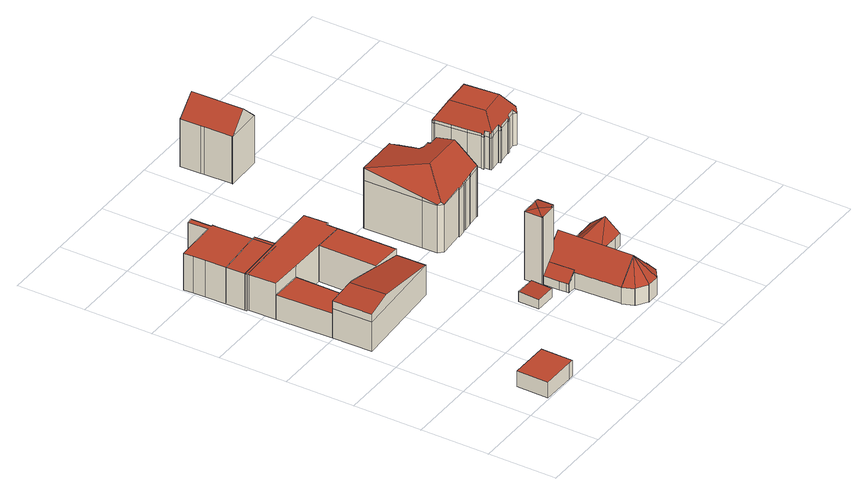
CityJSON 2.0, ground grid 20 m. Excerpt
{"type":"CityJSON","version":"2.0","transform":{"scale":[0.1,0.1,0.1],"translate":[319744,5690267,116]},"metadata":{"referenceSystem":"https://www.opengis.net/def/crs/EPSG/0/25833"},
"CityObjects":{
"building1":{"type":"Building","attributes":{"Dachtyp_tdc":"tdcPolyFlatRoof","Gemeindeschluessel":14713000,"Dachneigung":0,"QualitaetDacherkennung":82,"Geometrietyp2DReferenz":"3000","function":"31001_9998","roofType":"1000","measuredHeight":4.82},"geometry":[{"type":"MultiSurface","lod":"2","boundaries":[[[0,1,2,3]],[[1,4,5,2]],[[4,6,7,5]],[[6,8,9,7]],[[8,0,3,9]],[[8,6,4,1,0]],[[3,2,5,7,9]]],"semantics":{"surfaces":[{"type":"WallSurface"},{"type":"RoofSurface"},{"type":"GroundSurface"}],"values":[0,0,0,0,0,1,2]}}]},
"building2":{"type":"Building","attributes":{"Dachtyp_tdc":"tdcPolyFlatRoof","Gemeindeschluessel":14713000,"Dachneigung":0,"QualitaetDacherkennung":79,"Geometrietyp2DReferenz":"3000","function":"31001_9998","roofType":"1000","measuredHeight":7.38},"geometry":[{"type":"MultiSurface","lod":"2","boundaries":[[[10,11,12,13]],[[11,14,15,12]],[[14,16,17,15]],[[16,10,13,17]],[[16,14,11,10]],[[13,12,15,17]]],"semantics":{"surfaces":[{"type":"WallSurface"},{"type":"RoofSurface"},{"type":"GroundSurface"}],"values":[0,0,0,0,1,2]}}]},
"building3":{"type":"Building","attributes":{"name":"Käthe-Kollwitz-Schule","Gemeindeschluessel":14713000,"Dachneigung":90,"Dachorientierung":0,"MittlereTraufHoehe":127.65,"QualitaetDacherkennung":52,"ObjektHoehe":11.16,"BodenHoehe":116.49,"Geometrietyp2DReferenz":"3000","AbsoluteHoehe":127.65,"Dachflaeche":276.99,"function":"31001_3021","roofType":"1000","measuredHeight":11.16,"storeysAboveGround":4},"geometry":[{"type":"MultiSurface","lod":"2","boundaries":[[[18,19,20,21]],[[19,22,23,20]],[[22,24,25,23]],[[24,26,27,25]],[[26,28,29,27]],[[28,30,31,29]],[[30,32,33,31]],[[32,34,35,33]],[[34,36,37,35]],[[36,38,39,37]],[[38,40,41,39]],[[40,42,43,41]],[[42,44,45,43]],[[44,46,47,45]],[[46,48,49,47]],[[48,50,51,49]],[[50,18,21,51]],[[50,48,46,44,42,40,38,36,34,32,30,28,26,24,22,19,18]],[[21,20,23,25,27,29,31,33,35,37,39,41,43,45,47,49,51]]],"semantics":{"surfaces":[{"type":"WallSurface"},{"type":"RoofSurface"},{"type":"GroundSurface"}],"values":[0,0,0,0,0,0,0,0,0,0,0,0,0,0,0,0,0,1,2]}}]},
"building4":{"type":"Building","attributes":{"Gemeindeschluessel":14713000,"Geometrietyp2DReferenz":"3000","function":"31001_9998","roofType":"9999"},"children":["building4-1","building4-2","building4-3","building4-4","building4-5"]},
"building4-1":{"type":"BuildingPart","attributes":{"Dachtyp_tdc":"tdcPolyFlatRoof","Dachneigung":0,"QualitaetDacherkennung":32,"Geometrietyp2DReferenz":"3000","roofType":"1000","measuredHeight":10.93},"parents":["building4"],"geometry":[{"type":"MultiSurface","lod":"2","boundaries":[[[52,44,53,54,55]],[[56,57,58,59,60]],[[57,61,62,58]],[[61,57,56,63,44,52]],[[55,54,64,59,58,62]],[[65,53,44,63]],[[65,64,54,53]],[[60,65,63,56]],[[60,59,64,65]],[[55,62,61,52]]],"semantics":{"surfaces":[{"type":"WallSurface"},{"type":"RoofSurface"},{"type":"GroundSurface"},{"type":"ClosureSurface"}],"values":[0,0,0,1,2,0,3,0,3,3]}}]},
"building4-2":{"type":"BuildingPart","attributes":{"Dachtyp_tdc":"tdcPolyFlatRoof","Dachneigung":0,"QualitaetDacherkennung":82,"Geometrietyp2DReferenz":"3000","roofType":"1000","measuredHeight":11.06},"parents":["building4"],"geometry":[{"type":"MultiSurface","lod":"2","boundaries":[[[66,67,68,69,70]],[[71,72,73,74,75,76]],[[72,71,66,70]],[[69,68,74,73]],[[76,67,66,71]],[[75,74,68,67]],[[75,67,76]],[[70,69,73,72]]],"semantics":{"surfaces":[{"type":"WallSurface"},{"type":"RoofSurface"},{"type":"GroundSurface"},{"type":"ClosureSurface"}],"values":[0,0,1,2,0,3,3,3]}}]},
"building4-3":{"type":"BuildingPart","attributes":{"Dachtyp_tdc":"tdcPolyFlatRoof","Dachneigung":0,"QualitaetDacherkennung":61,"Geometrietyp2DReferenz":"3000","roofType":"1000","measuredHeight":11},"parents":["building4"],"geometry":[{"type":"MultiSurface","lod":"2","boundaries":[[[72,77,78,73]],[[77,79,80,78]],[[79,81,82,80]],[[81,83,52,55,82]],[[84,85,86,62,61]],[[85,87,88,86]],[[87,89,90,88]],[[89,70,69,90]],[[70,89,87,85,84,83,81,79,77,72]],[[73,78,80,82,55,62,86,88,90,69]],[[61,52,83,84]],[[61,62,55,52]],[[73,69,70,72]]],"semantics":{"surfaces":[{"type":"WallSurface"},{"type":"RoofSurface"},{"type":"GroundSurface"},{"type":"ClosureSurface"}],"values":[0,0,0,0,0,0,0,0,1,2,0,3,3]}}]},
"building4-4":{"type":"BuildingPart","attributes":{"Dachtyp_tdc":"tdcGableRoof","Dachneigung":10.14,"QualitaetDacherkennung":30,"Geometrietyp2DReferenz":"3000","roofType":"3100","measuredHeight":12.89},"parents":["building4"],"geometry":[{"type":"MultiSurface","lod":"2","boundaries":[[[91,92,93,94]],[[92,75,74,93]],[[67,95,96,68]],[[67,76,97,98,99,95]],[[100,99,98,101]],[[102,100,101,91]],[[91,101,98,97,92]],[[95,99,100,102]],[[92,97,76,75]],[[96,103,94,93,74,68]],[[95,102,103,96]],[[102,91,94,103]],[[68,74,75,67]],[[75,76,67]]],"semantics":{"surfaces":[{"type":"WallSurface"},{"type":"RoofSurface"},{"type":"GroundSurface"},{"type":"ClosureSurface"}],"values":[0,0,0,1,1,0,0,0,0,2,0,0,3,3]}}]},
"building4-5":{"type":"BuildingPart","attributes":{"Dachtyp_tdc":"tdcPolyFlatRoof","Dachneigung":0,"QualitaetDacherkennung":55,"Geometrietyp2DReferenz":"3000","roofType":"1000","measuredHeight":7.63},"parents":["building4"],"geometry":[{"type":"MultiSurface","lod":"2","boundaries":[[[53,104,105,54]],[[104,106,107,105]],[[106,60,59,107]],[[60,106,104,53,65]],[[64,54,105,107,59]],[[54,64,65,53]],[[64,59,60,65]]],"semantics":{"surfaces":[{"type":"WallSurface"},{"type":"RoofSurface"},{"type":"GroundSurface"},{"type":"ClosureSurface"}],"values":[0,0,0,1,2,3,3]}}]},
"building5":{"type":"Building","attributes":{"Dachtyp_tdc":"tdcPolyFlatRoof","Gemeindeschluessel":14713000,"Dachneigung":2.73,"QualitaetDacherkennung":96,"Geometrietyp2DReferenz":"3000","function":"31001_9998","roofType":"2100","measuredHeight":3.05},"geometry":[{"type":"MultiSurface","lod":"2","boundaries":[[[108,109,110,111]],[[109,112,113,110]],[[112,114,115,113]],[[114,108,111,115]],[[114,112,109,108]],[[111,110,113,115]]],"semantics":{"surfaces":[{"type":"WallSurface"},{"type":"RoofSurface"},{"type":"GroundSurface"}],"values":[0,0,0,0,1,2]}}]},
"building6":{"type":"Building","attributes":{"name":"Käthe-Kollwitz-Schule","Gemeindeschluessel":14713000,"Dachneigung":90,"Dachorientierung":0,"MittlereTraufHoehe":119.68,"QualitaetDacherkennung":65,"ObjektHoehe":3.1,"BodenHoehe":116.58,"Geometrietyp2DReferenz":"3000","AbsoluteHoehe":119.68,"Dachflaeche":63.22,"function":"31001_3021","roofType":"1000","measuredHeight":3.1,"storeysAboveGround":1},"geometry":[{"type":"MultiSurface","lod":"2","boundaries":[[[116,117,118,119]],[[117,120,121,118]],[[120,122,123,121]],[[122,124,125,123]],[[124,126,127,125]],[[126,116,119,127]],[[126,124,122,120,117,116]],[[119,118,121,123,125,127]]],"semantics":{"surfaces":[{"type":"WallSurface"},{"type":"RoofSurface"},{"type":"GroundSurface"}],"values":[0,0,0,0,0,0,1,2]}}]},
"building7":{"type":"Building","attributes":{"name":"Trinitatiskirche","Gemeindeschluessel":14713000,"QualitaetDacherkennung":100,"Geometrietyp2DReferenz":"3000","function":"31001_3041","roofType":"9999"},"children":["building7-1","building7-2","building7-3","building7-4","building7-5"]},
"building7-1":{"type":"BuildingPart","attributes":{"Dachtyp_tdc":"tdcTentRoof","Dachneigung":45.79,"QualitaetDacherkennung":100,"Geometrietyp2DReferenz":"3000","roofType":"4000","measuredHeight":11.17},"parents":["building7"],"geometry":[{"type":"MultiSurface","lod":"2","boundaries":[[[128,129,130,131]],[[129,132,133,130]],[[132,134,135,133]],[[134,136,137,135]],[[136,138,139,137]],[[138,140,141,139]],[[140,142,143,141]],[[142,144,145,146,143]],[[147,128,131,148,149]],[[150,132,129]],[[150,136,134,132]],[[150,140,138,136]],[[150,151,144,142,140]],[[129,128,147,152,150]],[[131,130,133,135,137,139,141,143,146,153,154,155,148]],[[153,146,145,156]],[[145,144,151,156]],[[154,153,156,157]],[[156,151,150,157]],[[158,155,154,157]],[[157,150,152,158]],[[149,148,155,158]],[[158,152,147,149]]],"semantics":{"surfaces":[{"type":"WallSurface"},{"type":"RoofSurface"},{"type":"GroundSurface"},{"type":"ClosureSurface"}],"values":[0,0,0,0,0,0,0,0,0,1,1,1,1,1,2,0,3,0,3,0,3,0,3]}}]},
"building7-2":{"type":"BuildingPart","attributes":{"Dachtyp_tdc":"tdcGableRoof","Dachneigung":39.82,"QualitaetDacherkennung":100,"Geometrietyp2DReferenz":"3000","roofType":"3100","measuredHeight":7.51},"parents":["building7"],"geometry":[{"type":"MultiSurface","lod":"2","boundaries":[[[159,160,161,162]],[[160,163,164,161]],[[165,166,167,168]],[[166,169,170,167]],[[169,171,172,170]],[[171,173,174,172]],[[173,175,176,174]],[[175,159,162,176]],[[177,159,175,178]],[[163,179,180]],[[179,181,177,178,182,183,180]],[[184,185,186,169,166,165]],[[182,184,165,183]],[[169,186,171]],[[171,186,185,173]],[[173,185,184,182,178,175]],[[159,177,181,160]],[[160,181,179,163]],[[180,183,165]],[[162,161,164,187,168,167,170,172,174,176]],[[187,164,163,180]],[[168,187,180,165]]],"semantics":{"surfaces":[{"type":"WallSurface"},{"type":"RoofSurface"},{"type":"GroundSurface"},{"type":"ClosureSurface"}],"values":[0,0,0,0,0,0,0,0,1,1,1,1,1,0,0,0,0,0,0,2,3,3]}}]},
"building7-3":{"type":"BuildingPart","attributes":{"Dachtyp_tdc":"tdcPolyFlatRoof","Dachneigung":44.34,"QualitaetDacherkennung":100,"Geometrietyp2DReferenz":"3000","roofType":"2100","measuredHeight":5.32},"parents":["building7"],"geometry":[{"type":"MultiSurface","lod":"2","boundaries":[[[188,189,190,191,192]],[[193,194,195,196,197]],[[194,198,199,195]],[[198,200,201,199]],[[200,202,203,201]],[[202,204,205,203]],[[204,188,192,205]],[[204,202,200,198,194,193,206,189,188]],[[192,191,207,196,195,199,201,203,205]],[[207,191,190,208]],[[190,189,206,208]],[[197,196,207,208]],[[208,206,193,197]]],"semantics":{"surfaces":[{"type":"WallSurface"},{"type":"RoofSurface"},{"type":"GroundSurface"},{"type":"ClosureSurface"}],"values":[0,0,0,0,0,0,0,1,2,0,3,0,3]}}]},
"building7-4":{"type":"BuildingPart","attributes":{"Dachtyp_tdc":"tdcTentRoof","Dachneigung":9.03,"QualitaetDacherkennung":100,"Geometrietyp2DReferenz":"3000","roofType":"3500","measuredHeight":21.29},"parents":["building7"],"geometry":[{"type":"MultiSurface","lod":"2","boundaries":[[[209,210,211,212]],[[210,213,214,211]],[[215,216,217,218,219,220]],[[216,221,222,217]],[[221,223,224,222]],[[223,225,226,224]],[[225,227,228,226]],[[227,229,230,228]],[[229,231,232,230]],[[231,233,234,232]],[[233,235,236,234]],[[235,209,212,236]],[[225,223,221,216,237]],[[229,227,225,237]],[[231,229,237]],[[216,215,238,210,209,235,233,231,237]],[[212,211,239,218,217,222,224,226,228,230,232,234,236]],[[239,211,214,240]],[[241,213,210,238]],[[241,240,214,213]],[[218,239,240,219]],[[220,241,238,215]],[[219,240,241,220]]],"semantics":{"surfaces":[{"type":"WallSurface"},{"type":"RoofSurface"},{"type":"GroundSurface"},{"type":"ClosureSurface"}],"values":[0,0,0,0,0,0,0,0,0,0,0,0,1,1,1,1,2,0,0,3,0,0,3]}}]},
"building7-5":{"type":"BuildingPart","attributes":{"Dachtyp_tdc":"tdcGableRoof","Dachneigung":44.34,"QualitaetDacherkennung":100,"Geometrietyp2DReferenz":"3000","roofType":"3100","measuredHeight":11.07},"parents":["building7"],"geometry":[{"type":"MultiSurface","lod":"2","boundaries":[[[242,243,244,245]],[[243,246,247,244]],[[248,213,241,220,189,206,193,194,249,144,250,151,150]],[[150,152,251,252,253,254,255,256,246,243,242,248]],[[247,257,258,259,260,261,149,158,157,156,145,262,263,197,208,190,219,240,214,264,245,244]],[[246,256,165,168,257,247]],[[254,253,260,259,164,163]],[[253,252,261,260]],[[252,251,147,149,261]],[[250,144,145,144]],[[144,249,262,145]],[[249,194,263,262]],[[194,193,197,263]],[[213,248,264,214]],[[248,242,245,264]],[[258,257,168,187]],[[180,165,256,255]],[[168,165,180,187]],[[254,163,180,255]],[[164,259,258,187]],[[187,180,163,164]],[[152,147,251]],[[152,158,149,147]],[[152,150,157,158]],[[150,151,156,157]],[[250,144,151]],[[144,145,156,151]],[[193,206,208,197]],[[206,189,190,208]],[[219,190,189,220]],[[240,219,220,241]],[[213,214,240,241]]],"semantics":{"surfaces":[{"type":"WallSurface"},{"type":"RoofSurface"},{"type":"GroundSurface"},{"type":"ClosureSurface"}],"values":[0,0,1,1,2,0,0,0,0,0,0,0,0,0,0,0,0,3,0,0,3,0,3,3,3,0,3,3,3,0,3,3]}}]},
"building8":{"type":"Building","attributes":{"Dachtyp_tdc":"tdcFreeFormRoof","Gemeindeschluessel":14713000,"Dachneigung":10.81,"QualitaetDacherkennung":18,"Geometrietyp2DReferenz":"3000","function":"31001_9998","roofType":"5000","measuredHeight":21.43},"geometry":[{"type":"MultiSurface","lod":"2","boundaries":[[[265,266,267,268]],[[268,267,269,270]],[[270,269,271,272]],[[272,271,273,274]],[[274,273,275,276]],[[276,275,277,278]],[[278,277,279,280]],[[280,279,281,282]],[[282,281,283,284]],[[284,283,285,286]],[[286,285,287,288,289]],[[290,291,292,293]],[[294,295,291,290]],[[293,292,296,297]],[[297,296,298,299]],[[299,298,300]],[[289,288,301,302]],[[302,301,303,304]],[[304,303,305,306]],[[306,305,307,308]],[[309,310,295,294]],[[308,307,310,309]],[[311,312,313,314]],[[300,315,312,311]],[[314,313,316,317]],[[318,319,320,321,322,323,324,325,326,327,328,329,330,331,332,333,334,335,336,337,338,339,340,341,342,343,344]],[[345,265,319,318]],[[265,268,320,319]],[[268,270,321,320]],[[270,272,322,321]],[[272,274,323,322]],[[274,276,324,323]],[[276,278,325,324]],[[278,280,326,325]],[[280,282,327,326]],[[282,284,328,327]],[[284,286,329,328]],[[286,289,330,329]],[[289,302,331,330]],[[302,304,332,331]],[[304,306,333,332]],[[306,308,334,333]],[[308,309,335,334]],[[309,294,336,335]],[[294,290,337,336]],[[290,293,338,337]],[[293,297,339,338]],[[297,299,340,339]],[[299,300,341,340]],[[300,311,342,341]],[[311,314,343,342]],[[314,317,344,343]],[[317,345,318,344]],[[316,313,312,315,346,347]],[[295,310,307,305,303,301,288,287,346,315,300,298,296,292,291]],[[285,283,281,279,277,275,273,271,269,267,266,347,346,287]],[[345,347,266,265]],[[317,316,347,345]]],"semantics":{"surfaces":[{"type":"WallSurface"},{"type":"GroundSurface"},{"type":"RoofSurface"}],"values":[0,0,0,0,0,0,0,0,0,0,0,0,0,0,0,0,0,0,0,0,0,0,0,0,0,1,0,0,0,0,0,0,0,0,0,0,0,0,0,0,0,0,0,0,0,0,0,0,0,0,0,0,0,2,2,2,0,0]}}]},
"building9":{"type":"Building","attributes":{"Dachtyp_tdc":"tdcFreeFormRoof","Gemeindeschluessel":14713000,"Dachneigung":44.16,"QualitaetDacherkennung":68,"Geometrietyp2DReferenz":"3000","function":"31001_9998","roofType":"5000","measuredHeight":19.81},"geometry":[{"type":"MultiSurface","lod":"2","boundaries":[[[348,349,350,351]],[[349,352,353,350]],[[352,354,355,353]],[[354,356,357,355]],[[356,358,359,357]],[[358,360,361,359]],[[360,362,363,361]],[[362,364,365,363]],[[364,366,367,365]],[[366,368,369,367]],[[368,370,371,369]],[[370,372,373,371]],[[372,374,375,373]],[[374,376,377,375]],[[376,378,379,377]],[[378,348,351,379]],[[368,366,380,381,376,374,372,370]],[[380,364,362,360,358,356,354,352,349,348,378,381]],[[378,376,381]],[[366,364,380]],[[351,350,353,355,357,359,361,363,365,367,369,371,373,375,377,379]]],"semantics":{"surfaces":[{"type":"WallSurface"},{"type":"RoofSurface"},{"type":"GroundSurface"}],"values":[0,0,0,0,0,0,0,0,0,0,0,0,0,0,0,0,1,1,0,0,2]}}]},
"building10":{"type":"Building","attributes":{"Dachtyp_tdc":"tdcFreeFormRoof","Gemeindeschluessel":14713000,"Dachneigung":0.641,"QualitaetDacherkennung":64,"Geometrietyp2DReferenz":"3000","function":"31001_9998","roofType":"5000","measuredHeight":15.59},"geometry":[{"type":"MultiSurface","lod":"2","boundaries":[[[382,383,384,385]],[[383,386,387,384]],[[386,388,389,387]],[[388,390,391,389]],[[390,392,393,391]],[[392,394,395,393]],[[394,396,397,395]],[[396,398,399,397]],[[398,400,401,399]],[[400,402,403,401]],[[402,404,405,403]],[[404,406,407,405]],[[406,408,409,407]],[[408,410,411,409]],[[410,412,413,411]],[[412,414,415,413]],[[414,416,417,415]],[[416,418,419,417]],[[418,420,421,419]],[[420,422,423,421]],[[422,424,425,423]],[[424,426,427,425]],[[426,428,429,427]],[[428,430,431,429]],[[430,432,433,431]],[[432,434,435,433]],[[434,436,437,435]],[[436,438,439,437]],[[438,440,441,439]],[[440,442,443,441]],[[442,444,445,443]],[[444,446,447,445]],[[446,448,449,447]],[[448,450,451,449]],[[450,452,453,451]],[[452,454,455,453]],[[454,456,457,455]],[[456,458,459,457]],[[458,460,461,459]],[[460,462,463,461]],[[462,464,465,463]],[[464,466,467,465]],[[466,468,469,467]],[[468,470,471,469]],[[470,472,473,471]],[[472,474,475,473]],[[474,476,477,475]],[[476,478,479,477]],[[478,480,481,479]],[[480,482,483,481]],[[482,382,385,483]],[[484,485,486,487,488,489,490,491,492,493,396,494,495,496,497,498,499,500,501]],[[502,503,504,505,506,398,493,492,507,508,509,510,511,512,513,514]],[[515,516,517,518,508,507,519,520,521,522,523,524,525,526,527]],[[528,529,530,531,532,533,534,535,536,537,538,539,520,519,491,490]],[[507,492,491,519]],[[446,539,538,448]],[[444,520,539,446]],[[448,538,537,450]],[[450,537,536,452]],[[452,536,535,454]],[[454,535,534,456]],[[456,534,533,458]],[[458,533,532,460]],[[460,532,531,462]],[[462,531,530,464]],[[464,530,529,466]],[[466,529,528,468]],[[468,528,490,489,470]],[[430,527,526,432]],[[428,515,527,430]],[[432,526,525,434]],[[434,525,524,436]],[[436,524,523,438]],[[438,523,522,440]],[[440,522,521,442]],[[442,521,520,444]],[[422,518,517,424]],[[420,509,508,518,422]],[[424,517,516,426]],[[426,516,515,428]],[[410,514,513,412]],[[408,502,514,410]],[[412,513,512,414]],[[414,512,511,416]],[[416,511,510,418]],[[418,510,509,420]],[[398,506,400]],[[396,493,398]],[[400,506,505,402]],[[402,505,504,404]],[[404,504,503,406]],[[406,503,502,408]],[[482,501,500,382]],[[480,484,501,482]],[[382,500,499,383]],[[383,499,498,386]],[[386,498,497,388]],[[388,497,496,390]],[[390,496,495,392]],[[392,495,494,394]],[[394,494,396]],[[470,489,488,472]],[[472,488,487,474]],[[474,487,486,476]],[[476,486,485,478]],[[478,485,484,480]],[[385,384,387,389,391,393,395,397,399,401,403,405,407,409,411,413,415,417,419,421,423,425,427,429,431,433,435,437,439,441,443,445,447,449,451,453,455,457,459,461,463,465,467,469,471,473,475,477,479,481,483]]],"semantics":{"surfaces":[{"type":"WallSurface"},{"type":"RoofSurface"},{"type":"GroundSurface"}],"values":[0,0,0,0,0,0,0,0,0,0,0,0,0,0,0,0,0,0,0,0,0,0,0,0,0,0,0,0,0,0,0,0,0,0,0,0,0,0,0,0,0,0,0,0,0,0,0,0,0,0,0,1,1,1,1,1,0,0,0,0,0,0,0,0,0,0,0,0,0,0,0,0,0,0,0,0,0,0,0,0,0,0,0,0,0,0,0,0,0,0,0,0,0,0,0,0,0,0,0,0,0,0,0,0,0,0,0,2]}}]}
},
"vertices":[
[204,96,55],[203,3,55],[203,3,7],[204,96,7],[188,3,55],[188,3,7],[87,3,55],[87,3,7],[89,97,55],[89,97,7],
[110,766,83],[109,599,83],[109,599,9],[110,766,9],[22,603,83],[22,603,9],[16,767,83],[16,767,9],
[103,1040,117],[130,1041,117],[130,1041,5],[103,1040,5],[129,1099,117],[129,1099,5],[145,1100,117],[145,1100,5],[146,1041,117],[146,1041,5],[151,1041,117],[151,1041,5],[152,1026,117],[152,1026,5],[157,855,117],[157,855,5],[120,854,117],[120,854,5],[104,854,117],[104,854,5],[94,853,117],[94,853,5],[34,851,117],[34,851,5],[13,851,117],[13,851,5],[11,912,117],[11,912,5],[9,973,117],[9,973,5],[8,1008,117],[8,1008,5],[7,1037,117],[7,1037,5],
[13,857,117],[11,912,84],[11,912,8],[13,857,8],[93,919,117],[163,923,117],[163,923,8],[93,919,8],[93,919,84],[167,863,117],[167,863,8],[93,918,117],[93,918,8],[93,918,84],
[307,591,118],[307,591,99],[307,591,8],[305,764,8],[305,764,118],[215,595,118],[216,765,118],[216,765,8],[215,595,8],[215,595,99],[215,595,116],
[110,766,118],[110,766,8],[16,767,118],[16,767,8],[14,844,118],[14,844,8],[13,857,118],[167,863,118],[309,868,118],[309,868,8],[313,798,118],[313,798,8],[305,798,118],[305,798,8],
[22,603,99],[109,599,99],[109,599,8],[22,603,8],[309,505,99],[309,505,8],[109,599,135],[98,599,136],[101,492,136],[25,487,122],[22,603,122],[25,487,99],[25,487,8],
[7,1037,84],[7,1037,8],[88,1039,84],[88,1039,8],
[400,226,41],[401,287,44],[401,287,14],[400,226,14],[461,286,44],[461,286,14],[461,226,41],[461,226,14],
[233,1101,37],[234,1029,37],[234,1029,6],[233,1101,6],[152,1026,37],[152,1026,6],[151,1041,37],[151,1041,6],[146,1041,37],[146,1041,6],[145,1100,37],[145,1100,6],
[641,30,66],[641,29,66],[641,29,14],[641,30,14],[611,8,67],[611,8,14],[610,7,66],[610,7,14],[574,7,67],[574,7,14],[573,7,66],[573,7,14],[543,28,66],[543,28,14],[541,29,65],[541,29,14],[529,62,64],[529,62,15],[529,62,14],[653,65,65],[653,65,14],[653,65,15],[591,64,126],[532,62,67],[651,66,67],[532,62,14],[591,64,14],[651,66,14],[532,62,15],[591,64,15],[651,66,15],
[716,198,54],[649,198,54],[649,198,16],[716,198,16],[649,196,54],[649,196,16],[645,285,54],[670,286,54],[670,286,16],[645,285,16],[670,285,54],[670,285,16],[735,286,54],[735,286,16],[740,286,54],[740,286,16],[742,199,54],[742,199,16],[652,198,55],[741,242,90],[649,197,54],[647,196,54],[649,198,56],[741,243,91],[622,240,91],[741,244,90],[740,286,55],[735,286,55],[647,196,16],
[499,281,42],[525,282,67],[525,282,15],[525,282,14],[499,281,14],[501,200,42],[500,200,40],[500,200,14],[501,200,14],[501,200,15],[500,207,40],[500,207,14],[499,227,40],[499,227,14],[498,274,40],[498,274,14],[499,274,42],[499,274,14],[528,201,67],[528,201,14],[528,201,15],
[558,327,219],[559,285,219],[559,285,12],[558,327,12],[559,285,100],[559,285,15],[548,282,221],[548,276,221],[548,276,12],[548,282,12],[548,282,15],[548,282,89],[498,274,221],[498,274,12],[498,276,221],[498,276,12],[495,276,221],[495,276,12],[494,276,221],[494,276,12],[493,327,221],[493,327,12],[544,328,221],[544,328,12],[546,329,221],[546,329,12],[558,329,219],[558,329,12],[520,302,225],[559,283,219],[559,283,12],[559,283,15],[559,283,100],
[632,287,80],[642,287,70],[642,287,15],[632,287,15],[645,287,67],[645,287,15],[585,286,126],[524,198,64],[529,62,65],[653,65,66],[653,66,65],[651,120,65],[649,196,66],[647,196,67],[645,285,67],[645,285,15],[647,196,15],[649,196,15],[651,120,15],[653,66,15],[524,198,15],[500,200,15],[585,286,15],
[598,795,156],[598,795,195],[598,792,195],[598,792,156],[598,765,201],[598,765,156],[598,749,204],[598,749,156],[599,729,208],[599,729,156],[599,707,212],[599,707,156],[612,700,213],[612,700,156],[630,701,213],[630,701,156],[631,701,213],[631,701,156],[631,693,215],[631,693,156],[661,694,214],[661,694,156],[664,642,224],[665,631,214],[665,631,156],[590,571,156],[590,571,161],[590,570,159],[590,570,156],[599,572,156],[599,572,161],[568,568,158],[568,568,156],[568,570,160],[568,570,156],[492,564,156],[669,578,165],[669,578,156],[664,578,165],[664,578,156],[633,575,163],[633,575,156],[629,575,163],[629,575,156],[605,572,156],[605,572,162],[478,577,156],[478,577,158],[477,620,166],[477,620,156],[485,571,163],[473,791,194],[473,791,156],[473,793,10],[598,795,10],[598,792,10],[598,765,10],[598,749,10],[599,729,10],[599,707,10],[612,700,10],[630,701,10],[631,701,10],[631,693,10],[661,694,10],[665,631,10],[669,578,10],[664,578,10],[633,575,10],[629,575,10],[605,572,10],[599,572,10],[590,571,10],[590,570,10],[568,568,10],[568,570,10],[492,564,10],[478,577,10],[477,620,10],[473,791,10],[473,793,156],[542,639,224],[473,793,195],
[584,1330,139],[580,1330,142],[580,1330,9],[584,1330,9],[569,1329,153],[569,1329,9],[570,1316,153],[570,1316,9],[570,1298,153],[570,1298,9],[571,1268,153],[571,1268,9],[571,1251,154],[571,1251,9],[571,1241,154],[571,1241,9],[572,1180,154],[572,1180,9],[464,1176,154],[464,1176,9],[464,1178,154],[464,1178,9],[464,1179,154],[464,1179,9],[462,1260,154],[462,1260,9],[461,1269,154],[461,1269,9],[459,1330,154],[459,1330,9],[584,1333,139],[584,1333,9],[518,1178,207],[514,1331,207],
[991,736,111],[992,736,111],[992,736,13],[991,736,13],[993,730,111],[993,730,13],[987,729,111],[987,729,13],[991,685,111],[991,685,13],[994,685,111],[994,685,13],[994,682,111],[994,682,13],[1001,676,111],[1001,676,13],[986,658,111],[986,658,13],[976,665,111],[976,665,13],[948,662,111],[948,662,13],[948,657,111],[948,657,13],[941,656,111],[941,656,13],[941,658,111],[941,658,13],[902,654,111],[902,654,13],[903,652,111],[903,652,13],[897,651,111],[897,651,13],[896,657,111],[896,657,13],[894,657,111],[894,657,13],[865,654,111],[865,654,13],[857,653,111],[857,653,13],[856,659,111],[856,659,13],[858,659,111],[858,659,13],[856,673,111],[856,673,13],[850,672,111],[850,672,13],[849,679,111],[849,679,13],[851,680,111],[851,680,13],[847,719,111],[847,719,13],[842,763,111],[842,763,13],[838,811,111],[838,811,13],[836,811,111],[836,811,13],[836,818,111],[836,818,13],[842,819,111],[842,819,13],[842,817,111],[842,817,13],[846,818,111],[846,818,13],[856,819,111],[856,819,13],[936,827,111],[936,827,13],[936,828,111],[936,828,13],[942,829,111],[942,829,13],[942,827,111],[942,827,13],[943,827,111],[943,827,13],[944,818,111],[944,818,13],[972,821,111],[972,821,13],[972,822,111],[972,822,13],[979,822,111],[979,822,13],[981,814,111],[981,814,13],[979,814,111],[979,814,13],[982,780,111],[982,780,13],[988,780,111],[988,780,13],[989,774,111],[989,774,13],[987,774,111],[987,774,13],[989,774,114],[988,780,114],[982,780,125],[979,814,124],[981,814,121],[979,822,122],[976,822,127],[953,795,168],[962,696,168],[994,667,123],[994,682,121],[994,685,121],[991,685,125],[987,729,125],[993,730,115],[992,736,115],[991,736,117],[987,774,117],[941,658,120],[941,656,117],[948,657,117],[948,662,124],[976,665,124],[882,686,169],[859,653,128],[865,654,128],[894,657,127],[896,657,127],[897,651,119],[903,652,119],[902,654,122],[856,673,127],[858,659,127],[856,659,124],[857,653,125],[872,789,169],[836,818,118],[836,811,118],[838,811,120],[842,763,120],[847,719,120],[851,680,120],[849,679,118],[850,672,118],[972,822,127],[972,821,129],[944,818,131],[943,827,115],[942,827,115],[942,829,113],[936,828,113],[936,827,115],[856,819,119],[846,818,119],[842,817,120],[842,819,117]
]}
